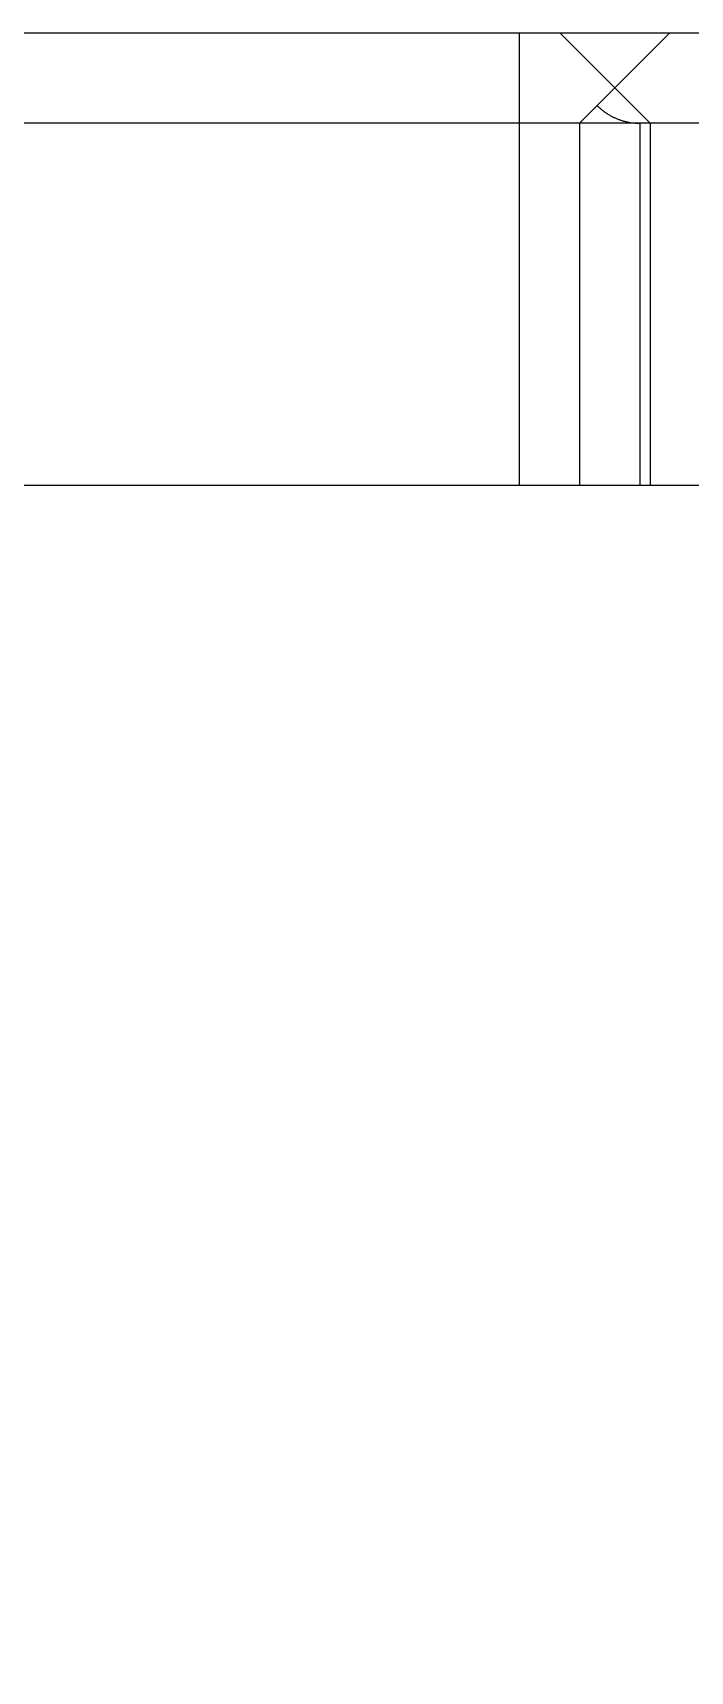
# Model space of a CAD drawing. Header units: inches. Extents: x -64 to 911, y 30 to 355.
# Drawn here: x 546.41 to 548.59, y 131.76 to 137.19 of the extents above; entities that cross this region are included whole.
import ezdxf

# ---------------------------------------------------------------- set-up
doc = ezdxf.new("R2010")
doc.units = ezdxf.units.IN
doc.layers.add('DEFAULT_2', color=8, linetype='Continuous')

msp = doc.modelspace()

# ---------------------------------------------------------------- linework, layer by layer
for p, q in [((515.0601, 137.1946), (833.356, 137.1946)), ((515.0601, 135.6946), (833.356, 135.6946))]:
    msp.add_line(p, q)
msp.add_arc((674.2081, -1221.0682), 1356.7628, 83.2637115, 96.7362885)
at = {"layer": 'DEFAULT_2'}
for p, q in [((548.026, 137.1946), (548.026, 135.6946)), ((548.161, 137.1946), (548.461, 136.8946)), ((548.526, 137.1946), (548.226, 136.8946)), ((809.2147, 136.8946), (522.326, 136.8946)), ((548.226, 136.8946), (548.226, 135.6946)), ((548.426, 136.8946), (548.426, 135.6946)), ((548.461, 136.8946), (548.461, 135.6946))]:
    msp.add_line(p, q, dxfattribs=at)
msp.add_rational_spline([(548.2846, 136.9532), (548.3431, 136.8946), (548.426, 136.8946)], [1, 0.853553390592, 0.853553390593], degree=2, dxfattribs=at)

doc.saveas('drawing.dxf')
